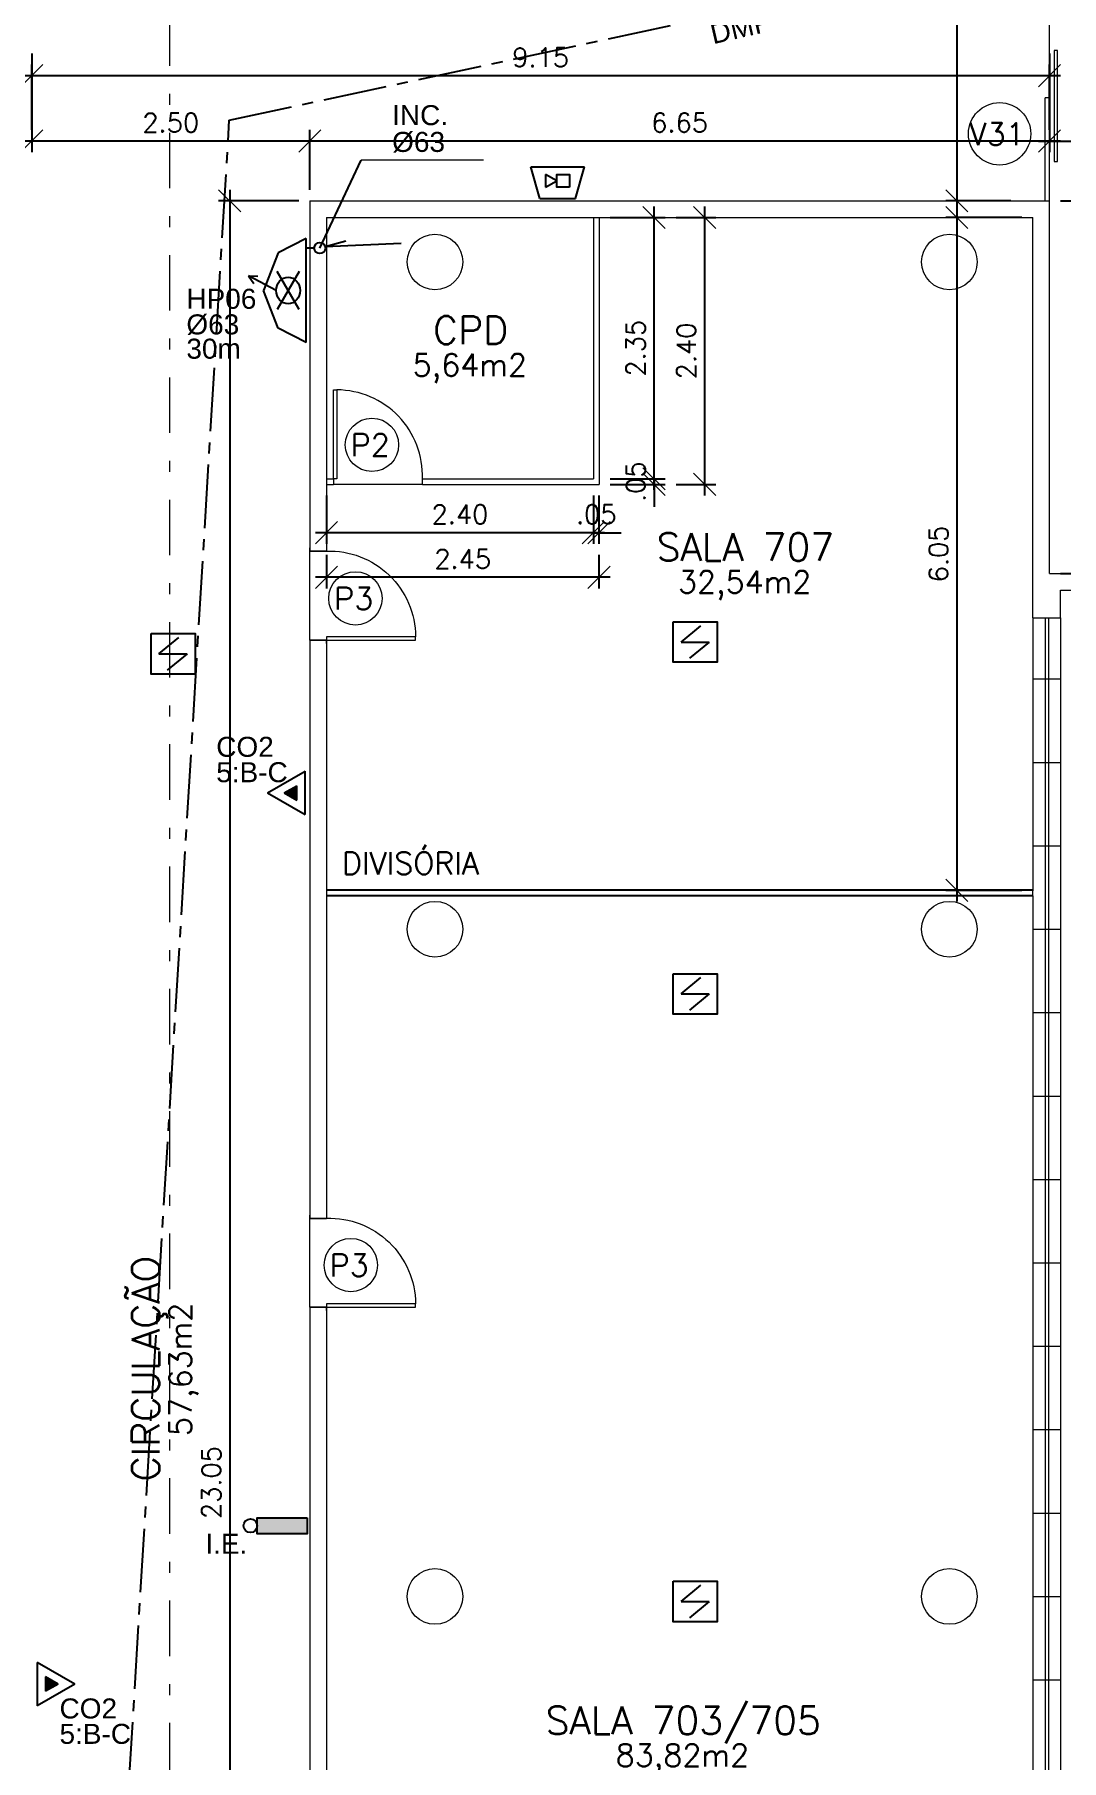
# Model space of a CAD drawing. Header units: millimetres. Extents: x 521 to 1055, y 261 to 520.
# Drawn here: x 607.09 to 616.32, y 298.49 to 314.01 of the extents above; entities that cross this region are included whole.
import ezdxf
from ezdxf.enums import TextEntityAlignment as Align

# ---------------------------------------------------------------- set-up
doc = ezdxf.new("R2010")
doc.units = ezdxf.units.MM
for name, pattern in [('CENTER2', [28.575, 19.05, -3.175, 3.175, -3.175]), ('CONTINU', [0]), ('DASHDOTX2', [2, 1, -0.5, 0, -0.5]), ('DIVIDE2', [15.875, 6.35, -3.175, 0, -3.175, 0, -3.175])]:
    doc.linetypes.add(name, pattern=pattern)
doc.layers.add('0.1', color=8, linetype='Continuous', lineweight=13)
doc.layers.add('ppci', color=8, linetype='Continuous')
doc.styles.add('ROMANS', font='romans')
doc.styles.get("Standard").update_dxf_attribs({"font": 'romans.shx'})
doc.styles.add('STYLE1', font='sanss___.ttf')
doc.dimstyles.new('Fares Eng - 50', dxfattribs={"dimscale": 2, "dimtxt": 0.085, "dimasz": 0.1, "dimexe": 0.05, "dimexo": 0.05, "dimgap": 0.04, "dimtad": 1, "dimzin": 4, "dimdsep": 46, "dimtxsty": 'ROMANS', "dimblk1": 'OBLIQUE', "dimblk2": 'OBLIQUE', "dimsah": 1, "dimcen": 0.05, "dimdle": 0.05, "dimclrd": 8, "dimclre": 8, "dimclrt": 8, "dimaunit": 1, "dimadec": 0, "dimazin": 0, "dimtfac": 1, "dimtix": 1, "dimtmove": 2, "dimatfit": 0, "dimldrblk": 'OPEN90', "dimfxl": 1, "dimtolj": 1, "dimtzin": 0, "dimarcsym": 0})

# ---------------------------------------------------------------- blocks, each defined once
blk = doc.blocks.new('P80')
for points in [[(0, 0.86), (0, 0.83), (0.15, 0.83), (0.15, 0.86)], [(0, 0), (0, 0.03), (0.15, 0.03), (0.15, 0)]]:
    blk.add_lwpolyline(points)
blk.add_lwpolyline([(-0.8, 0.06), (0, 0.06), (0, 0.03), (-0.8, 0.03)], close=True)
at = {"color": 8}
blk.add_arc((-0.025, 0.056), 0.775, 88.1408, 179.6698, dxfattribs=at)
blk = doc.blocks.new('_OBLIQUE')
at = {"color": 0, "linetype": 'ByBlock'}
blk.add_line((-0.5, -0.5), (0.5, 0.5), dxfattribs=at)
blk = doc.blocks.new('*D1308')
at = {"layer": '0.1', "color": 8, "linetype": 'CONTINU', "lineweight": -2, "transparency": 16777216}
for p, q in [((616.211, 313.84), (616.211, 312.952)), ((616.311, 313.052), (609.461, 313.052)), ((609.561, 312.614), (609.561, 313.152))]:
    blk.add_line(p, q, dxfattribs=at)
at = {"layer": 'DEFPOINTS', "color": 0, "linetype": 'CONTINU', "lineweight": -2, "transparency": 16777216}
for p in [(616.211, 313.94), (609.561, 313.052), (609.561, 312.514)]:
    blk.add_point(p, dxfattribs=at)
at = {"layer": '0.1', "color": 8, "linetype": 'CONTINU', "lineweight": -2, "transparency": 16777216, "xscale": 0.2, "yscale": 0.2, "zscale": 0.2, "rotation": 180}
blk.add_blockref('_OBLIQUE', (609.561, 313.052), dxfattribs=at)
at = {"layer": '0.1', "color": 8, "linetype": 'CONTINU', "lineweight": -2, "transparency": 16777216, "xscale": 0.2, "yscale": 0.2, "zscale": 0.2}
blk.add_blockref('_OBLIQUE', (616.211, 313.052), dxfattribs=at)
at = {"layer": '0.1', "color": 8, "linetype": 'CONTINU', "transparency": 16777216, "insert": (612.886, 313.217), "char_height": 0.17, "attachment_point": 5, "style": 'ROMANS'}
blk.add_mtext('\\A1;6.65', dxfattribs=at)
blk = doc.blocks.new('_Open90')
at = {"color": 0, "linetype": 'ByBlock', "lineweight": -2}
for p, q in [((0, 0), (-1, 0)), ((-0.5, 0.5), (0, 0)), ((0, 0), (-0.5, -0.5))]:
    blk.add_line(p, q, dxfattribs=at)
blk = doc.blocks.new('*D1309')
at = {"layer": '0.1', "color": 8, "lineweight": -2, "transparency": 16777216}
for p, q in [((607.061, 313.84), (607.061, 312.952)), ((609.661, 313.052), (606.961, 313.052)), ((609.561, 312.753), (609.561, 313.152))]:
    blk.add_line(p, q, dxfattribs=at)
at = {"layer": 'DEFPOINTS', "color": 0, "lineweight": -2, "transparency": 16777216}
for p in [(607.061, 313.94), (607.061, 313.052), (609.561, 312.653)]:
    blk.add_point(p, dxfattribs=at)
at = {"layer": '0.1', "color": 8, "lineweight": -2, "transparency": 16777216, "xscale": 0.2, "yscale": 0.2, "zscale": 0.2, "rotation": 180}
blk.add_blockref('_OBLIQUE', (607.061, 313.052), dxfattribs=at)
at = {"layer": '0.1', "color": 8, "lineweight": -2, "transparency": 16777216, "xscale": 0.2, "yscale": 0.2, "zscale": 0.2}
blk.add_blockref('_OBLIQUE', (609.561, 313.052), dxfattribs=at)
at = {"layer": '0.1', "color": 8, "transparency": 16777216, "insert": (608.311, 313.217), "char_height": 0.17, "attachment_point": 5, "style": 'ROMANS'}
blk.add_mtext('\\A1;2.50', dxfattribs=at)
blk = doc.blocks.new('*D1310')
at = {"layer": '0.1', "color": 8, "linetype": 'CONTINU', "lineweight": -2, "transparency": 16777216}
for p, q in [((616.211, 313.84), (616.211, 312.952)), ((620.161, 313.84), (620.161, 312.952)), ((616.111, 313.052), (620.261, 313.052))]:
    blk.add_line(p, q, dxfattribs=at)
at = {"layer": 'DEFPOINTS', "color": 0, "linetype": 'CONTINU', "lineweight": -2, "transparency": 16777216}
for p in [(616.211, 313.94), (620.161, 313.94), (620.161, 313.052)]:
    blk.add_point(p, dxfattribs=at)
at = {"layer": '0.1', "color": 8, "linetype": 'CONTINU', "lineweight": -2, "transparency": 16777216, "xscale": 0.2, "yscale": 0.2, "zscale": 0.2, "rotation": 180}
blk.add_blockref('_OBLIQUE', (616.211, 313.052), dxfattribs=at)
at = {"layer": '0.1', "color": 8, "linetype": 'CONTINU', "lineweight": -2, "transparency": 16777216, "xscale": 0.2, "yscale": 0.2, "zscale": 0.2}
blk.add_blockref('_OBLIQUE', (620.161, 313.052), dxfattribs=at)
at = {"layer": '0.1', "color": 8, "linetype": 'CONTINU', "transparency": 16777216, "insert": (618.186, 313.217), "char_height": 0.17, "attachment_point": 5, "style": 'ROMANS'}
blk.add_mtext('\\A1;3.95', dxfattribs=at)
blk = doc.blocks.new('*D1608')
at = {"layer": '0.1', "color": 8, "linetype": 'CONTINU', "lineweight": -2, "transparency": 16777216}
for p, q in [((615.378, 316.464), (615.378, 312.414)), ((615.865, 316.364), (615.278, 316.364)), ((615.865, 312.514), (615.278, 312.514))]:
    blk.add_line(p, q, dxfattribs=at)
at = {"layer": 'DEFPOINTS', "color": 0, "linetype": 'CONTINU', "lineweight": -2, "transparency": 16777216}
for p in [(615.965, 316.364), (615.378, 312.514), (615.965, 312.514)]:
    blk.add_point(p, dxfattribs=at)
at = {"layer": '0.1', "color": 8, "linetype": 'CONTINU', "lineweight": -2, "transparency": 16777216, "xscale": 0.2, "yscale": 0.2, "zscale": 0.2}
for p, rotation in [((615.378, 316.364), 90), ((615.378, 312.514), 270)]:
    blk.add_blockref('_OBLIQUE', p, dxfattribs=dict(at, rotation=rotation))
at = {"layer": '0.1', "color": 8, "linetype": 'CONTINU', "transparency": 16777216, "insert": (615.213, 314.439), "char_height": 0.17, "attachment_point": 5, "rotation": 90, "style": 'ROMANS'}
blk.add_mtext('\\A1;3.85', dxfattribs=at)
blk = doc.blocks.new('*D1610')
at = {"layer": '0.1', "color": 8, "linetype": 'CONTINU', "lineweight": -2, "transparency": 16777216}
for p, q in [((607.061, 313.152), (607.061, 313.739)), ((616.211, 313.152), (616.211, 313.739)), ((616.311, 313.639), (606.961, 313.639))]:
    blk.add_line(p, q, dxfattribs=at)
at = {"layer": 'DEFPOINTS', "color": 0, "linetype": 'CONTINU', "lineweight": -2, "transparency": 16777216}
for p in [(607.061, 313.639), (607.061, 313.052), (616.211, 313.052)]:
    blk.add_point(p, dxfattribs=at)
at = {"layer": '0.1', "color": 8, "linetype": 'CONTINU', "lineweight": -2, "transparency": 16777216, "xscale": 0.2, "yscale": 0.2, "zscale": 0.2, "rotation": 180}
blk.add_blockref('_OBLIQUE', (607.061, 313.639), dxfattribs=at)
at = {"layer": '0.1', "color": 8, "linetype": 'CONTINU', "lineweight": -2, "transparency": 16777216, "xscale": 0.2, "yscale": 0.2, "zscale": 0.2}
blk.add_blockref('_OBLIQUE', (616.211, 313.639), dxfattribs=at)
at = {"layer": '0.1', "color": 8, "linetype": 'CONTINU', "transparency": 16777216, "insert": (611.636, 313.804), "char_height": 0.17, "attachment_point": 5, "style": 'ROMANS'}
blk.add_mtext('\\A1;9.15', dxfattribs=at)
blk = doc.blocks.new('*D1614')
at = {"layer": '0.1', "color": 8, "linetype": 'CONTINU', "lineweight": -2, "transparency": 16777216}
for p, q in [((616.898, 312.614), (616.898, 309.064)), ((616.311, 312.514), (616.998, 312.514)), ((616.311, 309.164), (616.998, 309.164))]:
    blk.add_line(p, q, dxfattribs=at)
at = {"layer": 'DEFPOINTS', "color": 0, "linetype": 'CONTINU', "lineweight": -2, "transparency": 16777216}
for p in [(616.211, 312.514), (616.211, 309.164), (616.898, 309.164)]:
    blk.add_point(p, dxfattribs=at)
at = {"layer": '0.1', "color": 8, "linetype": 'CONTINU', "lineweight": -2, "transparency": 16777216, "xscale": 0.2, "yscale": 0.2, "zscale": 0.2}
for p, rotation in [((616.898, 312.514), 90), ((616.898, 309.164), 270)]:
    blk.add_blockref('_OBLIQUE', p, dxfattribs=dict(at, rotation=rotation))
at = {"layer": '0.1', "color": 8, "linetype": 'CONTINU', "transparency": 16777216, "insert": (616.733, 310.839), "char_height": 0.17, "attachment_point": 5, "rotation": 90, "style": 'ROMANS'}
blk.add_mtext('\\A1;3.35', dxfattribs=at)
blk = doc.blocks.new('*D1342')
at = {"layer": '0.1', "color": 8, "linetype": 'CONTINU', "lineweight": -2, "transparency": 16777216}
for p, q in [((608.841, 312.614), (608.841, 289.364)), ((609.461, 312.514), (608.741, 312.514)), ((609.461, 289.464), (608.741, 289.464))]:
    blk.add_line(p, q, dxfattribs=at)
at = {"layer": 'DEFPOINTS', "color": 0, "linetype": 'CONTINU', "lineweight": -2, "transparency": 16777216}
for p in [(609.561, 312.514), (608.841, 289.464), (609.561, 289.464)]:
    blk.add_point(p, dxfattribs=at)
at = {"layer": '0.1', "color": 8, "linetype": 'CONTINU', "lineweight": -2, "transparency": 16777216, "xscale": 0.2, "yscale": 0.2, "zscale": 0.2}
for p, rotation in [((608.841, 312.514), 90), ((608.841, 289.464), 270)]:
    blk.add_blockref('_OBLIQUE', p, dxfattribs=dict(at, rotation=rotation))
at = {"layer": '0.1', "color": 8, "linetype": 'CONTINU', "transparency": 16777216, "insert": (608.676, 300.989), "char_height": 0.17, "attachment_point": 5, "rotation": 90, "style": 'ROMANS'}
blk.add_mtext('\\A1;23.05', dxfattribs=at)
blk = doc.blocks.new('*D1716')
at = {"layer": '0.1', "color": 8, "linetype": 'CONTINU', "lineweight": -2, "transparency": 16777216}
for p, q in [((615.378, 312.464), (615.378, 306.214)), ((615.961, 312.364), (615.278, 312.364)), ((615.961, 306.314), (615.278, 306.314))]:
    blk.add_line(p, q, dxfattribs=at)
at = {"layer": 'DEFPOINTS', "color": 0, "linetype": 'CONTINU', "lineweight": -2, "transparency": 16777216}
for p in [(616.061, 312.364), (615.378, 306.314), (616.061, 306.314)]:
    blk.add_point(p, dxfattribs=at)
at = {"layer": '0.1', "color": 8, "linetype": 'CONTINU', "lineweight": -2, "transparency": 16777216, "xscale": 0.2, "yscale": 0.2, "zscale": 0.2}
for p, rotation in [((615.378, 312.364), 90), ((615.378, 306.314), 270)]:
    blk.add_blockref('_OBLIQUE', p, dxfattribs=dict(at, rotation=rotation))
at = {"layer": '0.1', "color": 8, "linetype": 'CONTINU', "transparency": 16777216, "insert": (615.213, 309.339), "char_height": 0.17, "attachment_point": 5, "rotation": 90, "style": 'ROMANS'}
blk.add_mtext('\\A1;6.05', dxfattribs=at)
blk = doc.blocks.new('ÁREA')
for p in [(0.00005, 0.00376), (0, 0)]:
    blk.add_attdef('COMPARTIMENTO', text='', height=0.0025).set_placement(p, align=Align.CENTER)
at = {"color": 1}
for p in [(-0.00005, -0.00376), (-0.0001, -0.00752)]:
    blk.add_attdef('ÁREA', text='', height=0.002, dxfattribs=at).set_placement(p, align=Align.CENTER)
blk = doc.blocks.new('*D3215')
at = {"layer": '0.1', "color": 8, "linetype": 'CONTINU', "lineweight": -2, "transparency": 16777216}
for p, q in [((612.656, 309.914), (612.656, 312.464)), ((612.261, 312.364), (612.756, 312.364)), ((612.261, 310.014), (612.756, 310.014))]:
    blk.add_line(p, q, dxfattribs=at)
at = {"layer": 'DEFPOINTS', "color": 0, "linetype": 'CONTINU', "lineweight": -2, "transparency": 16777216}
for p in [(612.161, 312.364), (612.656, 312.364), (612.161, 310.014)]:
    blk.add_point(p, dxfattribs=at)
at = {"layer": '0.1', "color": 8, "linetype": 'CONTINU', "lineweight": -2, "transparency": 16777216, "xscale": 0.2, "yscale": 0.2, "zscale": 0.2}
for p, rotation in [((612.656, 312.364), 90), ((612.656, 310.014), 270)]:
    blk.add_blockref('_OBLIQUE', p, dxfattribs=dict(at, rotation=rotation))
at = {"layer": '0.1', "color": 8, "linetype": 'CONTINU', "lineweight": -2, "transparency": 16777216, "insert": (612.491, 311.189), "char_height": 0.17, "attachment_point": 5, "rotation": 90, "style": 'ROMANS'}
blk.add_mtext('\\A1;2.35', dxfattribs=at)
blk = doc.blocks.new('*D3216')
at = {"layer": '0.1', "color": 8, "linetype": 'CONTINU', "lineweight": -2, "transparency": 16777216}
for p, q in [((612.656, 310.014), (612.656, 310.214)), ((612.261, 310.014), (612.756, 310.014)), ((612.261, 309.964), (612.756, 309.964)), ((612.656, 310.014), (612.656, 309.964)), ((612.656, 309.964), (612.656, 309.764))]:
    blk.add_line(p, q, dxfattribs=at)
at = {"layer": 'DEFPOINTS', "color": 0, "linetype": 'CONTINU', "lineweight": -2, "transparency": 16777216}
for p in [(612.161, 310.014), (612.161, 309.964), (612.656, 309.964)]:
    blk.add_point(p, dxfattribs=at)
at = {"layer": '0.1', "color": 8, "linetype": 'CONTINU', "lineweight": -2, "transparency": 16777216, "xscale": 0.2, "yscale": 0.2, "zscale": 0.2}
for p, rotation in [((612.656, 310.014), 270), ((612.656, 309.964), 90)]:
    blk.add_blockref('_OBLIQUE', p, dxfattribs=dict(at, rotation=rotation))
at = {"layer": '0.1', "color": 8, "linetype": 'CONTINU', "lineweight": -2, "transparency": 16777216, "insert": (612.491, 309.989), "char_height": 0.17, "attachment_point": 5, "rotation": 90, "style": 'ROMANS'}
blk.add_mtext('\\A1;.05', dxfattribs=at)
blk = doc.blocks.new('*D3217')
at = {"layer": '0.1', "color": 8, "linetype": 'CONTINU', "lineweight": -2, "transparency": 16777216}
for p, q in [((613.112, 309.864), (613.112, 312.464)), ((612.856, 312.364), (613.212, 312.364)), ((612.856, 309.964), (613.212, 309.964))]:
    blk.add_line(p, q, dxfattribs=at)
at = {"layer": 'DEFPOINTS', "color": 0, "linetype": 'CONTINU', "lineweight": -2, "transparency": 16777216}
for p in [(612.756, 312.364), (613.112, 312.364), (612.756, 309.964)]:
    blk.add_point(p, dxfattribs=at)
at = {"layer": '0.1', "color": 8, "linetype": 'CONTINU', "lineweight": -2, "transparency": 16777216, "xscale": 0.2, "yscale": 0.2, "zscale": 0.2}
for p, rotation in [((613.112, 312.364), 90), ((613.112, 309.964), 270)]:
    blk.add_blockref('_OBLIQUE', p, dxfattribs=dict(at, rotation=rotation))
at = {"layer": '0.1', "color": 8, "linetype": 'CONTINU', "lineweight": -2, "transparency": 16777216, "insert": (612.947, 311.164), "char_height": 0.17, "attachment_point": 5, "rotation": 90, "style": 'ROMANS'}
blk.add_mtext('\\A1;2.40', dxfattribs=at)
blk = doc.blocks.new('*D3218')
at = {"layer": '0.1', "color": 8, "linetype": 'CONTINU', "lineweight": -2, "transparency": 16777216}
for p, q in [((612.111, 309.864), (612.111, 309.43)), ((612.161, 309.864), (612.161, 309.43)), ((612.111, 309.53), (611.911, 309.53)), ((612.111, 309.53), (612.161, 309.53)), ((612.161, 309.53), (612.361, 309.53))]:
    blk.add_line(p, q, dxfattribs=at)
at = {"layer": 'DEFPOINTS', "color": 0, "linetype": 'CONTINU', "lineweight": -2, "transparency": 16777216}
for p in [(612.111, 309.964), (612.161, 309.964), (612.161, 309.53)]:
    blk.add_point(p, dxfattribs=at)
at = {"layer": '0.1', "color": 8, "linetype": 'CONTINU', "lineweight": -2, "transparency": 16777216, "xscale": 0.2, "yscale": 0.2, "zscale": 0.2}
blk.add_blockref('_OBLIQUE', (612.111, 309.53), dxfattribs=at)
at = {"layer": '0.1', "color": 8, "linetype": 'CONTINU', "lineweight": -2, "transparency": 16777216, "xscale": 0.2, "yscale": 0.2, "zscale": 0.2, "rotation": 180}
blk.add_blockref('_OBLIQUE', (612.161, 309.53), dxfattribs=at)
at = {"layer": '0.1', "color": 8, "linetype": 'CONTINU', "lineweight": -2, "transparency": 16777216, "insert": (612.136, 309.695), "char_height": 0.17, "attachment_point": 5, "style": 'ROMANS'}
blk.add_mtext('\\A1;.05', dxfattribs=at)
blk = doc.blocks.new('*D3219')
at = {"layer": '0.1', "color": 8, "linetype": 'CONTINU', "lineweight": -2, "transparency": 16777216}
for p, q in [((609.711, 309.864), (609.711, 309.43)), ((612.111, 309.864), (612.111, 309.43)), ((612.211, 309.53), (609.611, 309.53))]:
    blk.add_line(p, q, dxfattribs=at)
at = {"layer": 'DEFPOINTS', "color": 0, "linetype": 'CONTINU', "lineweight": -2, "transparency": 16777216}
for p in [(609.711, 309.964), (612.111, 309.964), (609.711, 309.53)]:
    blk.add_point(p, dxfattribs=at)
at = {"layer": '0.1', "color": 8, "linetype": 'CONTINU', "lineweight": -2, "transparency": 16777216, "xscale": 0.2, "yscale": 0.2, "zscale": 0.2, "rotation": 180}
blk.add_blockref('_OBLIQUE', (609.711, 309.53), dxfattribs=at)
at = {"layer": '0.1', "color": 8, "linetype": 'CONTINU', "lineweight": -2, "transparency": 16777216, "xscale": 0.2, "yscale": 0.2, "zscale": 0.2}
blk.add_blockref('_OBLIQUE', (612.111, 309.53), dxfattribs=at)
at = {"layer": '0.1', "color": 8, "linetype": 'CONTINU', "lineweight": -2, "transparency": 16777216, "insert": (610.911, 309.695), "char_height": 0.17, "attachment_point": 5, "style": 'ROMANS'}
blk.add_mtext('\\A1;2.40', dxfattribs=at)
blk = doc.blocks.new('*D3220')
at = {"layer": '0.1', "color": 8, "linetype": 'CONTINU', "lineweight": -2, "transparency": 16777216}
for p, q in [((609.711, 309.33), (609.711, 309.029)), ((612.161, 309.33), (612.161, 309.029)), ((612.261, 309.129), (609.611, 309.129))]:
    blk.add_line(p, q, dxfattribs=at)
at = {"layer": 'DEFPOINTS', "color": 0, "linetype": 'CONTINU', "lineweight": -2, "transparency": 16777216}
for p in [(609.711, 309.43), (612.161, 309.43), (609.711, 309.129)]:
    blk.add_point(p, dxfattribs=at)
at = {"layer": '0.1', "color": 8, "linetype": 'CONTINU', "lineweight": -2, "transparency": 16777216, "xscale": 0.2, "yscale": 0.2, "zscale": 0.2, "rotation": 180}
blk.add_blockref('_OBLIQUE', (609.711, 309.129), dxfattribs=at)
at = {"layer": '0.1', "color": 8, "linetype": 'CONTINU', "lineweight": -2, "transparency": 16777216, "xscale": 0.2, "yscale": 0.2, "zscale": 0.2}
blk.add_blockref('_OBLIQUE', (612.161, 309.129), dxfattribs=at)
at = {"layer": '0.1', "color": 8, "linetype": 'CONTINU', "lineweight": -2, "transparency": 16777216, "insert": (610.936, 309.294), "char_height": 0.17, "attachment_point": 5, "style": 'ROMANS'}
blk.add_mtext('\\A1;2.45', dxfattribs=at)

msp = doc.modelspace()

# ---------------------------------------------------------------- hatches: boundary and pattern name
at = {"layer": 'ppci'}
for points in [[(609.33196, 307.19001), (609.44471, 307.12492), (609.44471, 307.25511)], [(609.08784, 300.67146), (609.08784, 300.52896), (609.53637, 300.52896), (609.53637, 300.67146)], [(607.29856, 299.17648), (607.18581, 299.24158), (607.18581, 299.11138)]]:
    msp.add_hatch(color=10, dxfattribs=at).paths.add_polyline_path(points)

# ---------------------------------------------------------------- linework, layer by layer
at = {"layer": '0.1', "color": 8, "linetype": 'DASHDOTX2', "ltscale": 0.5}
msp.add_line((608.30064, 337.32691), (608.30064, 284.40546), dxfattribs=at)
at = {"layer": '0.1', "color": 8, "linetype": 'CONTINU'}
for p, q in [((616.21144, 313.43948), (616.21144, 315.43948)), ((616.17144, 312.51448), (616.17144, 313.43948)), ((616.21144, 313.43948), (616.17144, 313.43948)), ((616.21144, 312.51448), (616.21144, 313.43948)), ((611.1218, 312.88002), (610.02144, 312.88002)), ((612.11144, 312.36448), (612.11144, 310.01448)), ((612.16144, 312.36448), (612.16144, 309.96448)), ((609.71144, 310.01448), (609.77398, 310.01448)), ((609.77398, 310.01448), (609.77398, 309.96448)), ((609.77398, 310.01448), (609.77398, 309.96448)), ((610.57398, 309.96448), (609.77398, 309.96448)), ((610.57398, 309.96448), (610.57398, 310.01448)), ((610.57398, 310.01448), (612.11144, 310.01448)), ((610.57398, 309.96448), (612.16144, 309.96448)), ((609.56144, 308.56448), (609.56144, 309.36448)), ((616.06144, 308.76448), (616.06144, 306.30933)), ((616.17144, 308.76448), (616.17144, 288.11448)), ((616.20144, 308.76448), (616.20144, 288.11448)), ((616.31144, 308.76448), (616.31144, 288.11448)), ((616.06144, 308.21448), (616.31144, 308.21448)), ((616.06144, 307.46448), (616.31144, 307.46448)), ((616.06144, 306.71448), (616.31144, 306.71448)), ((616.06144, 306.26448), (616.06144, 306.31448)), ((616.06144, 306.26448), (616.06144, 299.96448)), ((616.06144, 305.96448), (616.31144, 305.96448)), ((616.06144, 305.21448), (616.31144, 305.21448)), ((616.06144, 304.46448), (616.31144, 304.46448)), ((616.06144, 303.71448), (616.31144, 303.71448)), ((609.56144, 302.56448), (609.56144, 303.36448)), ((616.06144, 302.96448), (616.31144, 302.96448)), ((616.06144, 302.21448), (616.31144, 302.21448)), ((616.06144, 301.46448), (616.31144, 301.46448)), ((616.06144, 300.71448), (616.31144, 300.71448)), ((616.06144, 299.96448), (616.31144, 299.96448)), ((616.06144, 299.96448), (616.06144, 296.21448)), ((616.06144, 299.21448), (616.31144, 299.21448))]:
    msp.add_line(p, q, dxfattribs=at)
at = {"layer": '0.1', "color": 8, "linetype": 'CONTINU', "lineweight": -2}
for p, q in [((609.65117, 312.08922), (610.02144, 312.88002)), ((616.06144, 306.31448), (609.71144, 306.31448)), ((616.06144, 306.26448), (609.71144, 306.26448))]:
    msp.add_line(p, q, dxfattribs=at)
at = {"layer": '0.1', "color": 7}
for p, q in [((609.56144, 312.51448), (616.21144, 312.51448)), ((609.56144, 312.51448), (609.56144, 309.36448)), ((616.21144, 309.16448), (616.21144, 312.51448)), ((609.71144, 312.36448), (616.06144, 312.36448)), ((609.71144, 312.36448), (609.71144, 309.36448)), ((616.06144, 308.76448), (616.06144, 312.36448)), ((609.71144, 309.96448), (609.77398, 309.96448)), ((609.56144, 309.36448), (609.71144, 309.36448)), ((616.21144, 309.16448), (616.66144, 309.16448)), ((616.31144, 309.01448), (616.66144, 309.01448)), ((616.31144, 308.76448), (616.31144, 309.01448)), ((616.06144, 308.76448), (616.31144, 308.76448)), ((609.56144, 308.56448), (609.56144, 303.36448)), ((609.56144, 308.56448), (609.71144, 308.56448)), ((609.71144, 308.56448), (609.71144, 303.36448)), ((609.56144, 303.36448), (609.71144, 303.36448)), ((609.56144, 302.56448), (609.71144, 302.56448)), ((609.56144, 302.56448), (609.56144, 297.36448)), ((609.71144, 302.56448), (609.71144, 297.36448))]:
    msp.add_line(p, q, dxfattribs=at)
at = {"layer": '0.1', "color": 8, "linetype": 'CONTINU'}
msp.add_lwpolyline([(616.28282, 312.86676), (616.28282, 313.86676), (616.25282, 313.86676), (616.25282, 312.86676)], close=True, dxfattribs=at)
at = {"layer": '0.1', "color": 8}
msp.add_lwpolyline([(609.80398, 310.81448), (609.80398, 310.01448), (609.77398, 310.01448), (609.77398, 310.81448)], close=True, dxfattribs=at)
for centre, radius in [((615.76234, 313.11672), 0.28038), ((610.11984, 310.31955), 0.23964), ((609.97075, 308.93947), 0.23964), ((609.93021, 302.94426), 0.23964)]:
    msp.add_circle(centre, radius, dxfattribs=at)
at = {"layer": '0.1', "color": 7}
for centre in [(610.68644, 311.96448), (615.31144, 311.96448), (610.68644, 305.96448), (615.31144, 305.96448), (610.68644, 299.96448), (615.31144, 299.96448)]:
    msp.add_circle(centre, 0.25, dxfattribs=at)
at = {"layer": '0.1', "color": 8}
msp.add_arc((609.79952, 310.03962), 0.77487, 358.140818, 89.669801, dxfattribs=at)
at = {"layer": 'ppci', "color": 10, "linetype": 'Continuous'}
for p, q in [((611.54751, 312.81867), (612.02918, 312.81867)), ((611.62779, 312.53479), (611.54751, 312.81867)), ((611.9489, 312.53479), (612.02918, 312.81867)), ((611.62779, 312.53479), (611.9489, 312.53479)), ((609.52762, 312.17613), (609.27666, 312.04543)), ((609.52762, 311.23959), (609.52762, 312.17613)), ((609.27666, 312.04543), (609.1453, 311.70786)), ((609.25844, 311.70786), (609.00879, 311.84079)), ((609.00879, 311.84079), (609.09416, 311.83781)), ((609.00879, 311.84079), (609.05892, 311.77163)), ((609.46471, 311.53739), (609.26781, 311.87844)), ((609.4645, 311.87795), (609.26793, 311.53749)), ((609.27666, 311.37028), (609.1453, 311.70786)), ((609.52762, 311.23959), (609.27666, 311.37028)), ((608.20502, 308.44078), (608.38365, 308.5871)), ((612.89886, 308.54708), (613.07749, 308.69339)), ((612.89886, 308.54708), (613.15217, 308.54708)), ((613.15217, 308.54708), (612.97354, 308.40076)), ((608.20502, 308.44078), (608.45833, 308.44078)), ((608.45833, 308.44078), (608.2797, 308.29447)), ((609.18196, 307.19001), (609.51971, 307.38501)), ((609.51971, 306.99501), (609.51971, 307.38501)), ((609.18196, 307.19001), (609.51971, 306.99501)), ((609.33196, 307.19001), (609.44471, 307.25511)), ((609.33196, 307.19001), (609.44471, 307.12492)), ((609.44471, 307.12492), (609.44471, 307.25511)), ((612.89886, 305.38241), (613.07749, 305.52873)), ((612.89886, 305.38241), (613.15217, 305.38241)), ((613.15217, 305.38241), (612.97354, 305.2361)), ((612.89886, 299.91915), (613.07749, 300.06546)), ((612.89886, 299.91915), (613.15217, 299.91915)), ((613.15217, 299.91915), (612.97354, 299.77283)), ((607.11081, 299.37148), (607.11081, 298.98148)), ((607.44856, 299.17648), (607.11081, 299.37148)), ((607.18581, 299.24158), (607.18581, 299.11138)), ((607.29856, 299.17648), (607.18581, 299.24158)), ((607.44856, 299.17648), (607.11081, 298.98148)), ((607.29856, 299.17648), (607.18581, 299.11138))]:
    msp.add_line(p, q, dxfattribs=at)
at = {"layer": 'ppci', "color": 10}
for p, q in [((611.78259, 312.69391), (611.68131, 312.75027)), ((611.68131, 312.75027), (611.68131, 312.63756)), ((611.68131, 312.63756), (611.78259, 312.69391)), ((609.69937, 312.10252), (609.88487, 312.15371)), ((609.69937, 312.10252), (610.38322, 312.13299))]:
    msp.add_line(p, q, dxfattribs=at)
at = {"layer": 'ppci', "color": 12, "linetype": 'DIVIDE2', "ltscale": 0.03}
msp.add_line((609.60117, 312.08922), (609.52762, 312.08922), dxfattribs=at)
at = {"layer": 'ppci', "color": 10, "linetype": 'CENTER2', "lineweight": -2, "ltscale": 0.03}
msp.add_lwpolyline([(600.56144, 287.21448), (603.21961, 291.85958), (607.56864, 292.17357), (608.83738, 313.23946), (617.50246, 315.10044), (618.01983, 317.15776), (620.60213, 317.38787), (620.77261, 317.81448)], dxfattribs=at)
at = {"layer": 'ppci', "color": 10}
for points in [[(611.89538, 312.63756), (611.78259, 312.63756), (611.78259, 312.75027), (611.89538, 312.75027)], [(609.53637, 300.67146), (609.53637, 300.52896), (609.08784, 300.52896), (609.08784, 300.67146)]]:
    msp.add_lwpolyline(points, close=True, dxfattribs=at)
at = {"layer": 'ppci', "color": 10, "linetype": 'Continuous'}
for points in [[(612.82761, 308.72928), (613.22341, 308.72928), (613.22341, 308.36487), (612.82761, 308.36487)], [(608.13378, 308.62299), (608.52957, 308.62299), (608.52957, 308.25857), (608.13378, 308.25857)], [(612.82761, 305.56462), (613.22341, 305.56462), (613.22341, 305.20021), (612.82761, 305.20021)], [(612.82761, 300.10135), (613.22341, 300.10135), (613.22341, 299.73694), (612.82761, 299.73694)]]:
    msp.add_lwpolyline(points, close=True, dxfattribs=at)
at = {"layer": 'ppci', "color": 10}
for centre, radius in [((609.65117, 312.08922), 0.05), ((609.02667, 300.60021), 0.06117)]:
    msp.add_circle(centre, radius, dxfattribs=at)
at = {"layer": 'ppci', "color": 10, "linetype": 'Continuous'}
msp.add_ellipse((609.3663, 311.70786), major_axis=(0, -0.1189), ratio=0.90709532, dxfattribs=at)

# ---------------------------------------------------------------- block references
at = {"layer": '0.1', "color": 8}
ref = msp.add_blockref('ÁREA', (611.00631, 311.22634), dxfattribs=dict(at, xscale=133.3333333333333, yscale=133.3333333333333, zscale=133.3333333333333))
ref.add_attrib('COMPARTIMENTO', 'CPD', dxfattribs={"layer": '0', "color": 3, "height": 0.25}).set_placement((611.00631, 311.22634), align=Align.CENTER)
ref.add_attrib('ÁREA', '5,64m2', dxfattribs={"layer": '0', "color": 1, "height": 0.2}).set_placement((610.99968, 310.93839), align=Align.CENTER)
ref = msp.add_blockref('ÁREA', (613.47707, 309.27556), dxfattribs=dict(at, xscale=133.3333333333333, yscale=133.3333333333333, zscale=133.3333333333333))
ref.add_attrib('COMPARTIMENTO', 'SALA 707', dxfattribs={"layer": '0', "color": 3, "height": 0.25}).set_placement((613.47707, 309.27556), align=Align.CENTER)
ref.add_attrib('ÁREA', '32,54m2', dxfattribs={"layer": '0', "color": 1, "height": 0.2}).set_placement((613.47043, 308.98761), align=Align.CENTER)
at = {"layer": '0.1', "color": 8, "xscale": -1}
for p in [(609.71144, 308.53448), (609.71144, 302.53448)]:
    msp.add_blockref('P80', p, dxfattribs=at)
at = {"layer": '0.1', "color": 8}
ref = msp.add_blockref('ÁREA', (608.20963, 302.01273), dxfattribs=dict(at, xscale=133.3333333333333, yscale=133.3333333333333, zscale=133.3333333333333, rotation=90))
ref.add_attrib('COMPARTIMENTO', 'CIRCULAÇÃO', dxfattribs={"layer": '0', "color": 3, "height": 0.25, "rotation": 90}).set_placement((608.20963, 302.01273), align=Align.CENTER)
ref.add_attrib('ÁREA', '57,63m2', dxfattribs={"layer": '0', "color": 1, "height": 0.2, "rotation": 90}).set_placement((608.49759, 302.0061), align=Align.CENTER)
ref = msp.add_blockref('ÁREA', (612.91789, 298.72463), dxfattribs=dict(at, xscale=133.3333333333333, yscale=133.3333333333333, zscale=133.3333333333333))
ref.add_attrib('COMPARTIMENTO', 'SALA 703/705', dxfattribs={"layer": '0', "color": 3, "height": 0.25}).set_placement((612.91789, 298.72463), align=Align.CENTER)
ref.add_attrib('ÁREA', '83,82m2', dxfattribs={"layer": '0', "color": 1, "height": 0.2}).set_placement((612.91125, 298.43668), align=Align.CENTER)

# ---------------------------------------------------------------- texts
for s, p in [('V31', (615.49155, 313.01521)), ('P2', (609.92923, 310.21804)), ('P3', (609.78014, 308.83795)), ('DIVISÓRIA', (609.84972, 306.45775)), ('P3', (609.7396, 302.84275))]:
    msp.add_text(s, height=0.2, dxfattribs=at).set_placement(p)
at = {"layer": 'ppci', "color": 10, "style": 'STYLE1'}
msp.add_text('DMP = 44,92m', height=0.18, rotation=13.003899, dxfattribs=at).set_placement((613.18682, 313.92173))
for s, p in [('INC.', (610.30123, 313.19474)), ('Ø63', (610.30123, 312.95395)), ('HP06', (608.45156, 311.5433)), ('Ø63', (608.45156, 311.31302)), ('30m', (608.45156, 311.09457)), ('CO2', (608.71999, 307.51459)), ('5:B-C', (608.71999, 307.28623)), ('I.E.', (608.62214, 300.34867)), ('CO2', (607.31096, 298.86727)), ('5:B-C', (607.31096, 298.63892))]:
    msp.add_text(s, height=0.18, dxfattribs=at).set_placement(p)

# ---------------------------------------------------------------- dimensions: what is measured, and where the dimension line sits
at = {"layer": '0.1', "color": 8, "linetype": 'CONTINU'}
for base, p1, p2, picture, middle in [((615.37753, 312.51448), (615.96455, 316.36448), (615.96455, 312.51448), '*D1608', (615.21253, 314.43948)), ((608.84147, 289.46448), (609.56144, 312.51448), (609.56144, 289.46448), '*D1342', (608.67647, 300.98948)), ((616.89806, 309.16448), (616.21144, 312.51448), (616.21144, 309.16448), '*D1614', (616.73306, 310.83948)), ((615.37753, 306.31448), (616.06144, 312.36448), (616.06144, 306.31448), '*D1716', (615.21253, 309.33948))]:
    dim = msp.add_linear_dim(base=base, p1=p1, p2=p2, angle=90, dimstyle='Fares Eng - 50', dxfattribs=at)
    dim.commit()
    dim.dimension.update_dxf_attribs({"geometry": picture, "text_midpoint": middle})
at = {"layer": '0.1', "color": 7}
dim = msp.add_linear_dim(base=(607.06144, 313.05242), p1=(609.56144, 312.65271), p2=(607.06144, 313.94038), dimstyle='Fares Eng - 50', dxfattribs=at)
dim.commit()
dim.dimension.update_dxf_attribs({"geometry": '*D1309', "text_midpoint": (608.31144, 313.21742)})
at = {"layer": '0.1', "color": 8, "linetype": 'CONTINU'}
for base, p1, p2, picture, middle in [((607.06144, 313.63948), (616.21144, 313.05242), (607.06144, 313.05242), '*D1610', (611.63644, 313.80448)), ((609.56144, 313.05242), (616.21144, 313.94038), (609.56144, 312.51448), '*D1308', (612.88644, 313.21742)), ((620.16144, 313.05242), (616.21144, 313.94038), (620.16144, 313.94038), '*D1310', (618.18644, 313.21742))]:
    dim = msp.add_linear_dim(base=base, p1=p1, p2=p2, dimstyle='Fares Eng - 50', dxfattribs=at)
    dim.commit()
    dim.dimension.update_dxf_attribs({"geometry": picture, "text_midpoint": middle})
at = {"layer": '0.1', "color": 8, "linetype": 'CONTINU', "lineweight": -2}
for base, p1, p2, picture, middle in [((612.65581, 312.36448), (612.16144, 310.01448), (612.16144, 312.36448), '*D3215', (612.49081, 311.18948)), ((613.11155, 312.36448), (612.75581, 309.96448), (612.75581, 312.36448), '*D3217', (612.94655, 311.16448)), ((612.65581, 309.96448), (612.16144, 310.01448), (612.16144, 309.96448), '*D3216', (612.49081, 309.98948))]:
    dim = msp.add_linear_dim(base=base, p1=p1, p2=p2, angle=90, dimstyle='Fares Eng - 50', dxfattribs=at)
    dim.commit()
    dim.dimension.update_dxf_attribs({"geometry": picture, "text_midpoint": middle})
for base, p1, p2, picture, middle in [((609.71144, 309.52979), (612.11144, 309.96448), (609.71144, 309.96448), '*D3219', (610.91144, 309.69479)), ((612.16144, 309.52979), (612.11144, 309.96448), (612.16144, 309.96448), '*D3218', (612.13644, 309.69479)), ((609.71144, 309.12853), (612.16144, 309.42979), (609.71144, 309.42979), '*D3220', (610.93644, 309.29353))]:
    dim = msp.add_linear_dim(base=base, p1=p1, p2=p2, dimstyle='Fares Eng - 50', dxfattribs=at)
    dim.commit()
    dim.dimension.update_dxf_attribs({"geometry": picture, "text_midpoint": middle})

doc.saveas('drawing.dxf')
